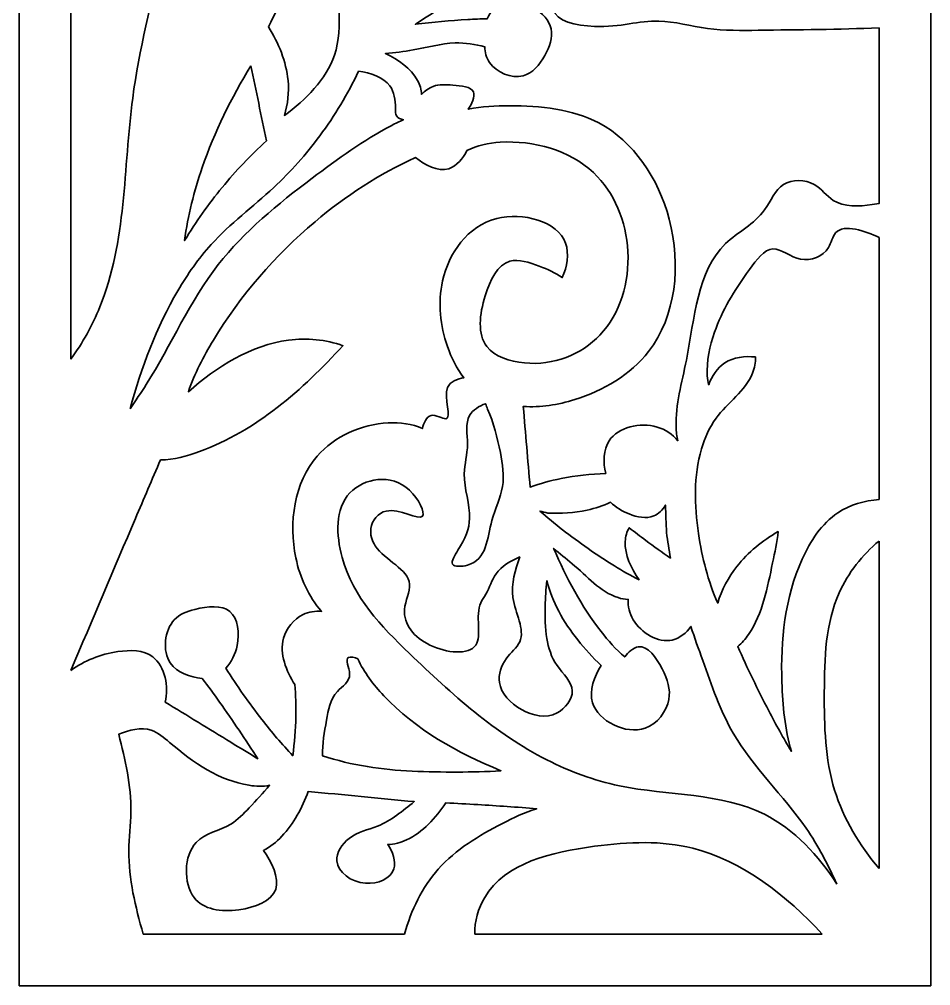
# Model space of a CAD drawing. Header units: centimetres. Extents: x -9.9 to 8.4, y -14.1 to 13.9.
# Drawn here: x -9.86 to -1.24, y -14.11 to -4.97 of the extents above; entities that cross this region are included whole.
import ezdxf

# ---------------------------------------------------------------- set-up
doc = ezdxf.new("R2010")
doc.units = ezdxf.units.CM
doc.header["$MEASUREMENT"] = 0
doc.layers.add('Default', color=7, linetype='Continuous')

msp = doc.modelspace()

# ---------------------------------------------------------------- linework, layer by layer
at = {"layer": 'Default', "color": 114, "lineweight": 35}
for points, knots in [([(-9.8617, 13.89672), (-9.8617, 13.89672), (-1.24018, 13.89671), (-1.24018, 13.89671), (-1.24018, 13.89671), (-1.24018, 13.89671), (-1.24018, -14.1064), (-1.24018, -14.1064), (-1.24018, -14.1064), (-1.24018, -14.1064), (-9.86171, -14.1064), (-9.86171, -14.1064), (-9.86171, -14.1064), (-9.86171, -14.1064), (-9.86171, 13.89671), (-9.86171, 13.89671), (-9.86171, 13.89671), (-9.86171, 13.89671), (-9.8617, 13.89672), (-9.8617, 13.89672)], [0, 0, 0, 0, 0.1666667, 0.1666667, 0.1666667, 0.1666667, 0.3333333, 0.3333333, 0.3333333, 0.3333333, 0.5, 0.5, 0.5, 0.5, 0.6666667, 0.6666667, 0.6666667, 0.6666667, 1, 1, 1, 1]), ([(-9.37342, -8.18228), (-9.37342, -8.18228), (-9.37342, -3.40046), (-9.37342, -3.40046), (-9.37342, -3.40046), (-9.37342, -3.40046), (-9.37342, -3.40046), (-9.37342, -3.40046)], [0, 0, 0, 0, 0.3333333, 0.3333333, 0.3333333, 0.3333333, 1, 1, 1, 1]), ([(-9.37342, -3.40046), (-9.25436, -3.62524), (-9.10799, -3.83813), (-8.93014, -4.02132), (-8.93014, -4.02132), (-8.80381, -4.15164), (-8.66164, -4.26682), (-8.50689, -4.35997), (-8.50689, -4.35997), (-8.61205, -4.80908), (-8.7283, -5.25482), (-8.78902, -5.71467), (-8.78902, -5.71467), (-8.87685, -6.37929), (-8.84858, -7.07344), (-9.09945, -7.69013), (-9.09945, -7.69013), (-9.1699, -7.86317), (-9.26235, -8.03008), (-9.37342, -8.18228)], [0, 0, 0, 0, 0.1666667, 0.1666667, 0.1666667, 0.1666667, 0.3333333, 0.3333333, 0.3333333, 0.3333333, 0.5, 0.5, 0.5, 0.5, 0.6666667, 0.6666667, 0.6666667, 0.6666667, 1, 1, 1, 1]), ([(-7.1414, -4.3057), (-7.1058, -4.39434), (-7.06619, -4.4879), (-6.99402, -4.55143), (-6.99402, -4.55143), (-6.96804, -4.57412), (-6.93791, -4.59304), (-6.91504, -4.61725), (-6.91504, -4.61725), (-6.85617, -4.67964), (-6.84539, -4.77706), (-6.83968, -4.87095), (-6.83968, -4.87095), (-6.83005, -5.02738), (-6.8346, -5.17394), (-6.88081, -5.30975), (-6.88081, -5.30975), (-6.95839, -5.5376), (-7.1535, -5.73476), (-7.35385, -5.87872), (-7.35385, -5.87872), (-7.32022, -5.77366), (-7.30932, -5.6604), (-7.31954, -5.54971), (-7.31954, -5.54971), (-7.33635, -5.36894), (-7.40969, -5.19526), (-7.50462, -5.04239), (-7.50462, -5.04239), (-7.38349, -4.79685), (-7.26251, -4.55124), (-7.1414, -4.3057)], [0, 0, 0, 0, 0.1111111, 0.1111111, 0.1111111, 0.1111111, 0.2222222, 0.2222222, 0.2222222, 0.2222222, 0.3333333, 0.3333333, 0.3333333, 0.3333333, 0.4444444, 0.4444444, 0.4444444, 0.4444444, 0.5555556, 0.5555556, 0.5555556, 0.5555556, 0.6666667, 0.6666667, 0.6666667, 0.6666667, 0.7777778, 0.7777778, 0.7777778, 0.7777778, 1, 1, 1, 1]), ([(-1.79314, -6.72224), (-1.91564, -6.73987), (-2.0612, -6.74734), (-2.16236, -6.68232), (-2.16236, -6.68232), (-2.226, -6.64129), (-2.27217, -6.57165), (-2.342, -6.53258), (-2.342, -6.53258), (-2.42845, -6.48436), (-2.55135, -6.48313), (-2.63136, -6.53258), (-2.63136, -6.53258), (-2.71425, -6.58374), (-2.75128, -6.68922), (-2.81105, -6.77213), (-2.81105, -6.77213), (-2.90848, -6.90731), (-3.0663, -6.98273), (-3.18029, -7.09146), (-3.18029, -7.09146), (-3.45111, -7.35003), (-3.47331, -7.79685), (-3.55138, -8.19161), (-3.55138, -8.19161), (-3.59444, -8.40951), (-3.65459, -8.6115), (-3.64881, -8.82499), (-3.64881, -8.82499), (-3.64765, -8.86866), (-3.64369, -8.91273), (-3.63259, -8.95499), (-3.63259, -8.95499), (-3.68096, -8.89377), (-3.74813, -8.84807), (-3.82749, -8.82499), (-3.82749, -8.82499), (-3.98765, -8.7785), (-4.1979, -8.8243), (-4.28227, -8.95499), (-4.28227, -8.95499), (-4.33757, -9.04069), (-4.33874, -9.16299), (-4.31475, -9.26356), (-4.31475, -9.26356), (-4.45625, -9.26897), (-4.59786, -9.28418), (-4.73701, -9.31231), (-4.73701, -9.31231), (-4.8363, -9.33234), (-4.93432, -9.35902), (-5.0294, -9.39351), (-5.0294, -9.39351), (-5.05098, -9.13905), (-5.07263, -8.88454), (-5.09433, -8.63015), (-5.09433, -8.63015), (-4.93082, -8.64151), (-4.76676, -8.61509), (-4.60709, -8.56515), (-4.60709, -8.56515), (-4.33625, -8.48049), (-4.07811, -8.32853), (-3.90868, -8.1104), (-3.90868, -8.1104), (-3.65133, -7.77907), (-3.59855, -7.29506), (-3.71378, -6.85976), (-3.71378, -6.85976), (-3.81634, -6.47204), (-4.05205, -6.12306), (-4.37972, -5.95022), (-4.37972, -5.95022), (-4.62966, -5.81835), (-4.93304, -5.78898), (-5.22431, -5.78776), (-5.22431, -5.78776), (-5.35677, -5.78722), (-5.48669, -5.7924), (-5.61408, -5.82026), (-5.61408, -5.82026), (-5.58143, -5.7741), (-5.54805, -5.70069), (-5.56536, -5.65783), (-5.56536, -5.65783), (-5.58623, -5.60589), (-5.68143, -5.59868), (-5.76028, -5.59288), (-5.76028, -5.59288), (-5.83201, -5.58752), (-5.89028, -5.58338), (-5.94677, -5.60455), (-5.94677, -5.60455), (-5.98701, -5.61959), (-6.02635, -5.64743), (-6.05561, -5.68065), (-6.05561, -5.68065), (-6.05707, -5.6354), (-6.07197, -5.59048), (-6.09369, -5.55008), (-6.09369, -5.55008), (-6.15705, -5.43194), (-6.27876, -5.35186), (-6.3982, -5.29446), (-6.3982, -5.29446), (-6.31076, -5.28488), (-6.22327, -5.27611), (-6.13644, -5.26072), (-6.13644, -5.26072), (-6.0036, -5.2373), (-5.87234, -5.19832), (-5.73803, -5.19438), (-5.73803, -5.19438), (-5.64408, -5.19153), (-5.54855, -5.20581), (-5.45775, -5.23127), (-5.45775, -5.23127), (-5.45915, -5.28252), (-5.44384, -5.33494), (-5.4135, -5.37876), (-5.4135, -5.37876), (-5.34622, -5.47604), (-5.20476, -5.53178), (-5.09623, -5.50425), (-5.09623, -5.50425), (-5.00651, -5.48137), (-4.93942, -5.40168), (-4.88956, -5.31241), (-4.88956, -5.31241), (-4.84415, -5.23076), (-4.81333, -5.14118), (-4.83065, -5.06152), (-4.83065, -5.06152), (-4.84787, -4.98217), (-4.91316, -4.91269), (-4.9929, -4.8623), (-4.9929, -4.8623), (-5.08822, -4.80218), (-5.20427, -4.76925), (-5.29547, -4.81073), (-5.29547, -4.81073), (-5.35748, -4.83895), (-5.40808, -4.9016), (-5.43559, -4.96566), (-5.43559, -4.96566), (-5.49716, -4.96655), (-5.55859, -4.96941), (-5.62003, -4.97305), (-5.62003, -4.97305), (-5.78527, -4.98275), (-5.95003, -4.99842), (-6.11437, -5.01724), (-6.11437, -5.01724), (-6.02376, -4.9528), (-5.93759, -4.91469), (-5.84142, -4.82544), (-5.84142, -4.82544), (-5.70218, -4.6963), (-5.54198, -4.4598), (-5.443, -4.5524), (-5.443, -4.5524), (-5.42042, -4.57357), (-5.40104, -4.61176), (-5.37231, -4.63681), (-5.37231, -4.63681), (-5.29579, -4.70346), (-5.15332, -4.67678), (-5.08207, -4.59679), (-5.08207, -4.59679), (-5.02602, -4.53395), (-5.01403, -4.43806), (-4.95203, -4.4067), (-4.95203, -4.4067), (-4.92219, -4.39169), (-4.88087, -4.3915), (-4.84197, -4.39669), (-4.84197, -4.39669), (-4.70282, -4.41541), (-4.5941, -4.50312), (-4.50169, -4.59679), (-4.50169, -4.59679), (-4.57468, -4.61234), (-4.64232, -4.64153), (-4.70179, -4.69693), (-4.70179, -4.69693), (-4.75653, -4.74791), (-4.8044, -4.82127), (-4.80193, -4.87706), (-4.80193, -4.87706), (-4.797, -4.98873), (-4.59057, -5.03012), (-4.42168, -5.03711), (-4.42168, -5.03711), (-4.17081, -5.04748), (-4.00245, -4.98194), (-3.81125, -4.98703), (-3.81125, -4.98703), (-3.66584, -4.99095), (-3.50728, -5.03577), (-3.35097, -5.0571), (-3.35097, -5.0571), (-3.18957, -5.07917), (-3.03048, -5.07629), (-2.87081, -5.07408), (-2.87081, -5.07408), (-2.49127, -5.0691), (-2.10889, -5.06867), (-1.72847, -5.04967)], [0, 0, 0, 0, 0.0188679, 0.0188679, 0.0188679, 0.0188679, 0.0377358, 0.0377358, 0.0377358, 0.0377358, 0.0566038, 0.0566038, 0.0566038, 0.0566038, 0.0754717, 0.0754717, 0.0754717, 0.0754717, 0.0943396, 0.0943396, 0.0943396, 0.0943396, 0.1132075, 0.1132075, 0.1132075, 0.1132075, 0.1320755, 0.1320755, 0.1320755, 0.1320755, 0.1509434, 0.1509434, 0.1509434, 0.1509434, 0.1698113, 0.1698113, 0.1698113, 0.1698113, 0.1886792, 0.1886792, 0.1886792, 0.1886792, 0.2075472, 0.2075472, 0.2075472, 0.2075472, 0.2264151, 0.2264151, 0.2264151, 0.2264151, 0.245283, 0.245283, 0.245283, 0.245283, 0.2641509, 0.2641509, 0.2641509, 0.2641509, 0.2830189, 0.2830189, 0.2830189, 0.2830189, 0.3018868, 0.3018868, 0.3018868, 0.3018868, 0.3207547, 0.3207547, 0.3207547, 0.3207547, 0.3396226, 0.3396226, 0.3396226, 0.3396226, 0.3584906, 0.3584906, 0.3584906, 0.3584906, 0.3773585, 0.3773585, 0.3773585, 0.3773585, 0.3962264, 0.3962264, 0.3962264, 0.3962264, 0.4150943, 0.4150943, 0.4150943, 0.4150943, 0.4339623, 0.4339623, 0.4339623, 0.4339623, 0.4528302, 0.4528302, 0.4528302, 0.4528302, 0.4716981, 0.4716981, 0.4716981, 0.4716981, 0.490566, 0.490566, 0.490566, 0.490566, 0.509434, 0.509434, 0.509434, 0.509434, 0.5283019, 0.5283019, 0.5283019, 0.5283019, 0.5471698, 0.5471698, 0.5471698, 0.5471698, 0.5660377, 0.5660377, 0.5660377, 0.5660377, 0.5849057, 0.5849057, 0.5849057, 0.5849057, 0.6037736, 0.6037736, 0.6037736, 0.6037736, 0.6226415, 0.6226415, 0.6226415, 0.6226415, 0.6415094, 0.6415094, 0.6415094, 0.6415094, 0.6603774, 0.6603774, 0.6603774, 0.6603774, 0.6792453, 0.6792453, 0.6792453, 0.6792453, 0.6981132, 0.6981132, 0.6981132, 0.6981132, 0.7169811, 0.7169811, 0.7169811, 0.7169811, 0.7358491, 0.7358491, 0.7358491, 0.7358491, 0.754717, 0.754717, 0.754717, 0.754717, 0.7735849, 0.7735849, 0.7735849, 0.7735849, 0.7924528, 0.7924528, 0.7924528, 0.7924528, 0.8113208, 0.8113208, 0.8113208, 0.8113208, 0.8301887, 0.8301887, 0.8301887, 0.8301887, 0.8490566, 0.8490566, 0.8490566, 0.8490566, 0.8679245, 0.8679245, 0.8679245, 0.8679245, 0.8867925, 0.8867925, 0.8867925, 0.8867925, 0.9056604, 0.9056604, 0.9056604, 0.9056604, 0.9245283, 0.9245283, 0.9245283, 0.9245283, 0.9433962, 0.9433962, 0.9433962, 0.9433962, 0.9622642, 0.9622642, 0.9622642, 0.9622642, 1, 1, 1, 1]), ([(-1.72847, -5.04967), (-1.72847, -5.04967), (-1.72847, -6.71295), (-1.72847, -6.71295), (-1.72847, -6.71295), (-1.72847, -6.71295), (-1.72847, -6.71295), (-1.72847, -6.71295)], [0, 0, 0, 0, 0.3333333, 0.3333333, 0.3333333, 0.3333333, 1, 1, 1, 1]), ([(-8.81436, -8.65207), (-8.70718, -8.26522), (-8.56463, -7.88425), (-8.36102, -7.5363), (-8.36102, -7.5363), (-8.27024, -7.38113), (-8.16725, -7.23254), (-8.04723, -7.10031), (-8.04723, -7.10031), (-7.86794, -6.90305), (-7.65058, -6.74246), (-7.45441, -6.55993), (-7.45441, -6.55993), (-7.29439, -6.41094), (-7.14838, -6.24746), (-7.01849, -6.0717), (-7.01849, -6.0717), (-6.87731, -5.88072), (-6.75508, -5.67535), (-6.65241, -5.46154), (-6.65241, -5.46154), (-6.54398, -5.47492), (-6.41746, -5.51587), (-6.35597, -5.60101), (-6.35597, -5.60101), (-6.31556, -5.65706), (-6.30334, -5.73225), (-6.30371, -5.81021), (-6.30371, -5.81021), (-6.30385, -5.8378), (-6.30548, -5.86571), (-6.29187, -5.88547), (-6.29187, -5.88547), (-6.27883, -5.90455), (-6.25157, -5.91614), (-6.22763, -5.92052), (-6.22763, -5.92052), (-6.26574, -5.9354), (-6.3024, -5.95397), (-6.33861, -5.97316), (-6.33861, -5.97316), (-6.60535, -6.11444), (-6.84981, -6.29023), (-7.0922, -6.4735), (-7.0922, -6.4735), (-7.41518, -6.71751), (-7.7346, -6.97462), (-7.97925, -7.28916), (-7.97925, -7.28916), (-8.24744, -7.63419), (-8.42577, -8.04819), (-8.66026, -8.42163), (-8.66026, -8.42163), (-8.70951, -8.50006), (-8.76121, -8.57655), (-8.81436, -8.65207)], [0, 0, 0, 0, 0.0666667, 0.0666667, 0.0666667, 0.0666667, 0.1333333, 0.1333333, 0.1333333, 0.1333333, 0.2, 0.2, 0.2, 0.2, 0.2666667, 0.2666667, 0.2666667, 0.2666667, 0.3333333, 0.3333333, 0.3333333, 0.3333333, 0.4, 0.4, 0.4, 0.4, 0.4666667, 0.4666667, 0.4666667, 0.4666667, 0.5333333, 0.5333333, 0.5333333, 0.5333333, 0.6, 0.6, 0.6, 0.6, 0.6666667, 0.6666667, 0.6666667, 0.6666667, 0.7333333, 0.7333333, 0.7333333, 0.7333333, 0.8, 0.8, 0.8, 0.8, 0.8666667, 0.8666667, 0.8666667, 0.8666667, 1, 1, 1, 1]), ([(-7.67063, -5.40921), (-7.85589, -5.71276), (-8.01491, -6.0345), (-8.13092, -6.37159), (-8.13092, -6.37159), (-8.20802, -6.59611), (-8.26615, -6.82739), (-8.2983, -7.06207), (-8.2983, -7.06207), (-8.19202, -6.88665), (-8.0731, -6.71849), (-7.94255, -6.55993), (-7.94255, -6.55993), (-7.81383, -6.40364), (-7.67378, -6.25662), (-7.5241, -6.12058), (-7.5241, -6.12058), (-7.573, -5.88342), (-7.62178, -5.64627), (-7.67063, -5.40921)], [0, 0, 0, 0, 0.1666667, 0.1666667, 0.1666667, 0.1666667, 0.3333333, 0.3333333, 0.3333333, 0.3333333, 0.5, 0.5, 0.5, 0.5, 0.6666667, 0.6666667, 0.6666667, 0.6666667, 1, 1, 1, 1]), ([(-9.37342, -11.12576), (-9.17073, -10.64678), (-8.96749, -10.16808), (-8.76322, -9.68978), (-8.76322, -9.68978), (-8.68447, -9.50533), (-8.60539, -9.32087), (-8.52609, -9.13655), (-8.52609, -9.13655), (-8.40036, -9.13441), (-8.27657, -9.10097), (-8.15727, -9.05744), (-8.15727, -9.05744), (-7.62378, -8.86328), (-7.17952, -8.47126), (-6.80034, -8.05622), (-6.80034, -8.05622), (-6.9621, -7.99735), (-7.14164, -7.98152), (-7.31409, -8.00357), (-7.31409, -8.00357), (-7.67015, -8.04909), (-7.99586, -8.25608), (-8.26266, -8.49095), (-8.26266, -8.49095), (-8.2043, -8.31992), (-8.11969, -8.15876), (-8.0255, -8.00357), (-8.0255, -8.00357), (-7.76909, -7.5808), (-7.44222, -7.20206), (-7.06384, -6.88372), (-7.06384, -6.88372), (-6.77526, -6.64111), (-6.45661, -6.43358), (-6.11523, -6.27775), (-6.11523, -6.27775), (-6.02744, -6.34571), (-5.90143, -6.41453), (-5.79913, -6.3832), (-5.79913, -6.3832), (-5.72476, -6.3603), (-5.66287, -6.28462), (-5.62788, -6.21191), (-5.62788, -6.21191), (-5.53181, -6.16104), (-5.42306, -6.13979), (-5.31173, -6.13281), (-5.31173, -6.13281), (-4.99501, -6.11293), (-4.65699, -6.20819), (-4.43081, -6.42003), (-4.43081, -6.42003), (-4.23246, -6.60596), (-4.12011, -6.8816), (-4.10503, -7.16462), (-4.10503, -7.16462), (-4.08956, -7.45499), (-4.17641, -7.75308), (-4.36869, -7.95558), (-4.36869, -7.95558), (-4.54413, -8.14041), (-4.80734, -8.24573), (-5.08221, -8.21926), (-5.08221, -8.21926), (-5.22278, -8.20583), (-5.36643, -8.15788), (-5.439, -8.06418), (-5.439, -8.06418), (-5.52864, -7.94838), (-5.50968, -7.76255), (-5.45447, -7.58333), (-5.45447, -7.58333), (-5.40867, -7.43426), (-5.33769, -7.28962), (-5.22188, -7.25767), (-5.22188, -7.25767), (-5.13994, -7.23501), (-5.03548, -7.26856), (-4.94268, -7.30414), (-4.94268, -7.30414), (-4.86308, -7.33465), (-4.79202, -7.36657), (-4.72547, -7.41271), (-4.72547, -7.41271), (-4.6797, -7.3138), (-4.6587, -7.18638), (-4.69452, -7.08704), (-4.69452, -7.08704), (-4.77009, -6.87696), (-5.09906, -6.79233), (-5.34596, -6.85431), (-5.34596, -6.85431), (-5.62444, -6.92434), (-5.79837, -7.18114), (-5.8578, -7.44377), (-5.8578, -7.44377), (-5.90516, -7.65307), (-5.87984, -7.866), (-5.81122, -8.06418), (-5.81122, -8.06418), (-5.77456, -8.1703), (-5.72538, -8.27215), (-5.65612, -8.35893), (-5.65612, -8.35893), (-5.71505, -8.37164), (-5.78682, -8.39328), (-5.81122, -8.452), (-5.81122, -8.452), (-5.85096, -8.54771), (-5.76455, -8.74241), (-5.82674, -8.74668), (-5.82674, -8.74668), (-5.85696, -8.74874), (-5.92204, -8.70616), (-5.96639, -8.71566), (-5.96639, -8.71566), (-6.01238, -8.72557), (-6.03607, -8.7917), (-6.04797, -8.83972), (-6.04797, -8.83972), (-6.14766, -8.7952), (-6.25927, -8.78067), (-6.3712, -8.78585), (-6.3712, -8.78585), (-6.62491, -8.79771), (-6.88081, -8.91164), (-7.04432, -9.10003), (-7.04432, -9.10003), (-7.26085, -9.34934), (-7.31568, -9.72934), (-7.24589, -10.06234), (-7.24589, -10.06234), (-7.2061, -10.25259), (-7.12553, -10.42759), (-7.00239, -10.56876), (-7.00239, -10.56876), (-7.06124, -10.56171), (-7.12311, -10.57167), (-7.17777, -10.59795), (-7.17777, -10.59795), (-7.2671, -10.64101), (-7.33709, -10.72776), (-7.36279, -10.82201), (-7.36279, -10.82201), (-7.40269, -10.96835), (-7.33584, -11.13305), (-7.25571, -11.26025), (-7.25571, -11.26025), (-7.24691, -11.36064), (-7.24389, -11.46143), (-7.24589, -11.56224), (-7.24589, -11.56224), (-7.24843, -11.68605), (-7.25857, -11.80971), (-7.2752, -11.93233), (-7.2752, -11.93233), (-7.37799, -11.82352), (-7.47515, -11.70941), (-7.56738, -11.5914), (-7.56738, -11.5914), (-7.68938, -11.43515), (-7.80261, -11.27206), (-7.9082, -11.10446), (-7.9082, -11.10446), (-7.85454, -11.04531), (-7.81761, -10.97459), (-7.80112, -10.89021), (-7.80112, -10.89021), (-7.77831, -10.77429), (-7.79377, -10.63244), (-7.86927, -10.56876), (-7.86927, -10.56876), (-7.94549, -10.50439), (-8.08293, -10.51982), (-8.20039, -10.54928), (-8.20039, -10.54928), (-8.27763, -10.56866), (-8.34617, -10.59416), (-8.39526, -10.64664), (-8.39526, -10.64664), (-8.48772, -10.74581), (-8.51061, -10.94098), (-8.43414, -11.05578), (-8.43414, -11.05578), (-8.37176, -11.14945), (-8.24339, -11.18946), (-8.13228, -11.20186), (-8.13228, -11.20186), (-8.07543, -11.27528), (-8.02051, -11.35016), (-7.96672, -11.42582), (-7.96672, -11.42582), (-7.84183, -11.60115), (-7.72248, -11.7804), (-7.60631, -11.96156), (-7.60631, -11.96156), (-7.69061, -11.90946), (-7.77496, -11.85747), (-7.8595, -11.80572), (-7.8595, -11.80572), (-8.06695, -11.67856), (-8.27483, -11.55201), (-8.48288, -11.42582), (-8.48288, -11.42582), (-8.46463, -11.35007), (-8.46318, -11.27019), (-8.48288, -11.1921), (-8.48288, -11.1921), (-8.50209, -11.11619), (-8.54131, -11.04181), (-8.59975, -10.99726), (-8.59975, -10.99726), (-8.6859, -10.93183), (-8.81369, -10.93127), (-8.93086, -10.94859), (-8.93086, -10.94859), (-9.09788, -10.97335), (-9.24339, -11.03455), (-9.37342, -11.12576)], [0, 0, 0, 0, 0.0178571, 0.0178571, 0.0178571, 0.0178571, 0.0357143, 0.0357143, 0.0357143, 0.0357143, 0.0535714, 0.0535714, 0.0535714, 0.0535714, 0.0714286, 0.0714286, 0.0714286, 0.0714286, 0.0892857, 0.0892857, 0.0892857, 0.0892857, 0.1071429, 0.1071429, 0.1071429, 0.1071429, 0.125, 0.125, 0.125, 0.125, 0.1428571, 0.1428571, 0.1428571, 0.1428571, 0.1607143, 0.1607143, 0.1607143, 0.1607143, 0.1785714, 0.1785714, 0.1785714, 0.1785714, 0.1964286, 0.1964286, 0.1964286, 0.1964286, 0.2142857, 0.2142857, 0.2142857, 0.2142857, 0.2321429, 0.2321429, 0.2321429, 0.2321429, 0.25, 0.25, 0.25, 0.25, 0.2678571, 0.2678571, 0.2678571, 0.2678571, 0.2857143, 0.2857143, 0.2857143, 0.2857143, 0.3035714, 0.3035714, 0.3035714, 0.3035714, 0.3214286, 0.3214286, 0.3214286, 0.3214286, 0.3392857, 0.3392857, 0.3392857, 0.3392857, 0.3571429, 0.3571429, 0.3571429, 0.3571429, 0.375, 0.375, 0.375, 0.375, 0.3928571, 0.3928571, 0.3928571, 0.3928571, 0.4107143, 0.4107143, 0.4107143, 0.4107143, 0.4285714, 0.4285714, 0.4285714, 0.4285714, 0.4464286, 0.4464286, 0.4464286, 0.4464286, 0.4642857, 0.4642857, 0.4642857, 0.4642857, 0.4821429, 0.4821429, 0.4821429, 0.4821429, 0.5, 0.5, 0.5, 0.5, 0.5178571, 0.5178571, 0.5178571, 0.5178571, 0.5357143, 0.5357143, 0.5357143, 0.5357143, 0.5535714, 0.5535714, 0.5535714, 0.5535714, 0.5714286, 0.5714286, 0.5714286, 0.5714286, 0.5892857, 0.5892857, 0.5892857, 0.5892857, 0.6071429, 0.6071429, 0.6071429, 0.6071429, 0.625, 0.625, 0.625, 0.625, 0.6428571, 0.6428571, 0.6428571, 0.6428571, 0.6607143, 0.6607143, 0.6607143, 0.6607143, 0.6785714, 0.6785714, 0.6785714, 0.6785714, 0.6964286, 0.6964286, 0.6964286, 0.6964286, 0.7142857, 0.7142857, 0.7142857, 0.7142857, 0.7321429, 0.7321429, 0.7321429, 0.7321429, 0.75, 0.75, 0.75, 0.75, 0.7678571, 0.7678571, 0.7678571, 0.7678571, 0.7857143, 0.7857143, 0.7857143, 0.7857143, 0.8035714, 0.8035714, 0.8035714, 0.8035714, 0.8214286, 0.8214286, 0.8214286, 0.8214286, 0.8392857, 0.8392857, 0.8392857, 0.8392857, 0.8571429, 0.8571429, 0.8571429, 0.8571429, 0.875, 0.875, 0.875, 0.875, 0.8928571, 0.8928571, 0.8928571, 0.8928571, 0.9107143, 0.9107143, 0.9107143, 0.9107143, 0.9285714, 0.9285714, 0.9285714, 0.9285714, 0.9464286, 0.9464286, 0.9464286, 0.9464286, 0.9642857, 0.9642857, 0.9642857, 0.9642857, 1, 1, 1, 1]), ([(-1.72847, -7.03345), (-1.85276, -6.97414), (-2.06066, -6.89813), (-2.13922, -6.98998), (-2.13922, -6.98998), (-2.16852, -7.02427), (-2.17977, -7.08202), (-2.20826, -7.12794), (-2.20826, -7.12794), (-2.26056, -7.21275), (-2.37123, -7.25783), (-2.47034, -7.23837), (-2.47034, -7.23837), (-2.56778, -7.2192), (-2.65427, -7.13785), (-2.73261, -7.14176), (-2.73261, -7.14176), (-2.81486, -7.1459), (-2.88812, -7.24397), (-2.95332, -7.33499), (-2.95332, -7.33499), (-3.10428, -7.54575), (-3.21145, -7.71863), (-3.28457, -7.92825), (-3.28457, -7.92825), (-3.32972, -8.05781), (-3.36182, -8.20139), (-3.35351, -8.34221), (-3.35351, -8.34221), (-3.3518, -8.3704), (-3.34852, -8.39849), (-3.33974, -8.42509), (-3.33974, -8.42509), (-3.31107, -8.34447), (-3.25975, -8.26512), (-3.18795, -8.21804), (-3.18795, -8.21804), (-3.10547, -8.16408), (-2.996, -8.15276), (-2.89812, -8.1629), (-2.89812, -8.1629), (-2.89603, -8.21424), (-2.90684, -8.26682), (-2.92571, -8.31468), (-2.92571, -8.31468), (-2.99296, -8.48493), (-3.16128, -8.59404), (-3.27071, -8.74246), (-3.27071, -8.74246), (-3.33462, -8.82907), (-3.37846, -8.92919), (-3.40869, -9.03224), (-3.40869, -9.03224), (-3.48426, -9.28932), (-3.47578, -9.56517), (-3.43636, -9.83257), (-3.43636, -9.83257), (-3.40271, -10.06007), (-3.34665, -10.28165), (-3.25529, -10.48965), (-3.25529, -10.48965), (-3.21621, -10.36509), (-3.15416, -10.24661), (-3.07338, -10.14307), (-3.07338, -10.14307), (-2.96805, -10.00807), (-2.83087, -9.8985), (-2.68339, -9.81379), (-2.68339, -9.81379), (-2.69337, -9.91303), (-2.71485, -10.00996), (-2.73544, -10.10836), (-2.73544, -10.10836), (-2.7846, -10.34377), (-2.82921, -10.58776), (-2.9639, -10.78634), (-2.9639, -10.78634), (-2.99254, -10.82841), (-3.02516, -10.86849), (-3.0655, -10.89912), (-3.0655, -10.89912), (-2.97386, -11.1051), (-2.87674, -11.30864), (-2.77212, -11.50836), (-2.77212, -11.50836), (-2.70423, -11.6381), (-2.63311, -11.76628), (-2.55775, -11.89199), (-2.55775, -11.89199), (-2.61886, -11.68042), (-2.64135, -11.45967), (-2.64808, -11.2376), (-2.64808, -11.2376), (-2.66003, -10.84165), (-2.62159, -10.44165), (-2.45632, -10.07556), (-2.45632, -10.07556), (-2.37832, -9.90301), (-2.27217, -9.73793), (-2.11782, -9.63549), (-2.11782, -9.63549), (-2.00416, -9.56015), (-1.86441, -9.51857), (-1.72847, -9.51144)], [0, 0, 0, 0, 0.037037, 0.037037, 0.037037, 0.037037, 0.0740741, 0.0740741, 0.0740741, 0.0740741, 0.1111111, 0.1111111, 0.1111111, 0.1111111, 0.1481481, 0.1481481, 0.1481481, 0.1481481, 0.1851852, 0.1851852, 0.1851852, 0.1851852, 0.2222222, 0.2222222, 0.2222222, 0.2222222, 0.2592593, 0.2592593, 0.2592593, 0.2592593, 0.2962963, 0.2962963, 0.2962963, 0.2962963, 0.3333333, 0.3333333, 0.3333333, 0.3333333, 0.3703704, 0.3703704, 0.3703704, 0.3703704, 0.4074074, 0.4074074, 0.4074074, 0.4074074, 0.4444444, 0.4444444, 0.4444444, 0.4444444, 0.4814815, 0.4814815, 0.4814815, 0.4814815, 0.5185185, 0.5185185, 0.5185185, 0.5185185, 0.5555556, 0.5555556, 0.5555556, 0.5555556, 0.5925926, 0.5925926, 0.5925926, 0.5925926, 0.6296296, 0.6296296, 0.6296296, 0.6296296, 0.6666667, 0.6666667, 0.6666667, 0.6666667, 0.7037037, 0.7037037, 0.7037037, 0.7037037, 0.7407407, 0.7407407, 0.7407407, 0.7407407, 0.7777778, 0.7777778, 0.7777778, 0.7777778, 0.8148148, 0.8148148, 0.8148148, 0.8148148, 0.8518519, 0.8518519, 0.8518519, 0.8518519, 0.8888889, 0.8888889, 0.8888889, 0.8888889, 0.9259259, 0.9259259, 0.9259259, 0.9259259, 1, 1, 1, 1]), ([(-1.72847, -9.51144), (-1.72847, -9.51144), (-1.72847, -7.03345), (-1.72847, -7.03345), (-1.72847, -7.03345), (-1.72847, -7.03345), (-1.72847, -7.03345), (-1.72847, -7.03345)], [0, 0, 0, 0, 0.3333333, 0.3333333, 0.3333333, 0.3333333, 1, 1, 1, 1]), ([(-5.43124, -8.6556), (-5.37653, -8.78756), (-5.33876, -8.92389), (-5.31078, -9.06703), (-5.31078, -9.06703), (-5.28985, -9.17447), (-5.27438, -9.28571), (-5.29076, -9.38828), (-5.29076, -9.38828), (-5.30799, -9.49542), (-5.35997, -9.59303), (-5.39116, -9.70945), (-5.39116, -9.70945), (-5.43555, -9.87566), (-5.43724, -10.08003), (-5.62193, -10.13101), (-5.62193, -10.13101), (-5.67609, -10.14585), (-5.74603, -10.14759), (-5.76247, -10.12093), (-5.76247, -10.12093), (-5.77885, -10.09441), (-5.74255, -10.04005), (-5.71232, -9.99049), (-5.71232, -9.99049), (-5.64291, -9.87671), (-5.605, -9.78833), (-5.60186, -9.68939), (-5.60186, -9.68939), (-5.59779, -9.55827), (-5.65441, -9.4085), (-5.65212, -9.26781), (-5.65212, -9.26781), (-5.65048, -9.17422), (-5.62282, -9.08463), (-5.62193, -8.98682), (-5.62193, -8.98682), (-5.62117, -8.89266), (-5.6453, -8.79095), (-5.60186, -8.71577), (-5.60186, -8.71577), (-5.57214, -8.66407), (-5.51046, -8.62496), (-5.45133, -8.60535), (-5.45133, -8.60535), (-5.4447, -8.62209), (-5.43801, -8.63885), (-5.43124, -8.6556)], [0, 0, 0, 0, 0.0769231, 0.0769231, 0.0769231, 0.0769231, 0.1538462, 0.1538462, 0.1538462, 0.1538462, 0.2307692, 0.2307692, 0.2307692, 0.2307692, 0.3076923, 0.3076923, 0.3076923, 0.3076923, 0.3846154, 0.3846154, 0.3846154, 0.3846154, 0.4615385, 0.4615385, 0.4615385, 0.4615385, 0.5384615, 0.5384615, 0.5384615, 0.5384615, 0.6153846, 0.6153846, 0.6153846, 0.6153846, 0.6923077, 0.6923077, 0.6923077, 0.6923077, 0.7692308, 0.7692308, 0.7692308, 0.7692308, 0.8461538, 0.8461538, 0.8461538, 0.8461538, 1, 1, 1, 1]), ([(-2.12697, -13.14758), (-2.29508, -12.87795), (-2.53327, -12.6264), (-2.81307, -12.48591), (-2.81307, -12.48591), (-3.22358, -12.27975), (-3.72379, -12.31262), (-4.18533, -12.2164), (-4.18533, -12.2164), (-4.42571, -12.16631), (-4.65574, -12.08108), (-4.87144, -11.97134), (-4.87144, -11.97134), (-5.35753, -11.7238), (-5.77143, -11.35096), (-6.17015, -10.96664), (-6.17015, -10.96664), (-6.43927, -10.70733), (-6.70156, -10.44284), (-6.80723, -10.06001), (-6.80723, -10.06001), (-6.86606, -9.8469), (-6.87641, -9.59708), (-6.73369, -9.44736), (-6.73369, -9.44736), (-6.60326, -9.31055), (-6.34504, -9.25748), (-6.17015, -9.42288), (-6.17015, -9.42288), (-6.08521, -9.50325), (-6.01996, -9.63512), (-6.04763, -9.66794), (-6.04763, -9.66794), (-6.08261, -9.70958), (-6.26625, -9.59278), (-6.39068, -9.61897), (-6.39068, -9.61897), (-6.46932, -9.63545), (-6.52428, -9.70905), (-6.53561, -9.78308), (-6.53561, -9.78308), (-6.54435, -9.84016), (-6.52707, -9.89758), (-6.49454, -9.94712), (-6.49454, -9.94712), (-6.40088, -10.09002), (-6.18099, -10.16859), (-6.16942, -10.30991), (-6.16942, -10.30991), (-6.16352, -10.3811), (-6.2105, -10.46808), (-6.21751, -10.55037), (-6.21751, -10.55037), (-6.22936, -10.68907), (-6.12757, -10.81402), (-5.9771, -10.88696), (-5.9771, -10.88696), (-5.81961, -10.9632), (-5.60873, -10.98245), (-5.54426, -10.88696), (-5.54426, -10.88696), (-5.48425, -10.79778), (-5.55134, -10.60894), (-5.49617, -10.48621), (-5.49617, -10.48621), (-5.48349, -10.45781), (-5.46413, -10.43296), (-5.44808, -10.40609), (-5.44808, -10.40609), (-5.41136, -10.34425), (-5.39252, -10.27165), (-5.35196, -10.21372), (-5.35196, -10.21372), (-5.29996, -10.13949), (-5.2121, -10.08944), (-5.12756, -10.05338), (-5.12756, -10.05338), (-5.16803, -10.17697), (-5.21132, -10.30312), (-5.19173, -10.43812), (-5.19173, -10.43812), (-5.17045, -10.58411), (-5.07559, -10.74029), (-5.12756, -10.85484), (-5.12756, -10.85484), (-5.15297, -10.91069), (-5.21305, -10.95659), (-5.25578, -11.01518), (-5.25578, -11.01518), (-5.30438, -11.08165), (-5.33048, -11.16447), (-5.31995, -11.23952), (-5.31995, -11.23952), (-5.30498, -11.34582), (-5.21641, -11.43681), (-5.11153, -11.49602), (-5.11153, -11.49602), (-5.00422, -11.55658), (-4.87963, -11.58389), (-4.77498, -11.52804), (-4.77498, -11.52804), (-4.69652, -11.4862), (-4.6291, -11.39751), (-4.63074, -11.31964), (-4.63074, -11.31964), (-4.63242, -11.23355), (-4.71862, -11.1606), (-4.77498, -11.07929), (-4.77498, -11.07929), (-4.82999, -10.99981), (-4.85646, -10.91253), (-4.87107, -10.82278), (-4.87107, -10.82278), (-4.88755, -10.72295), (-4.88938, -10.62027), (-4.88708, -10.51833), (-4.88708, -10.51833), (-4.88539, -10.43773), (-4.88122, -10.3575), (-4.87107, -10.27788), (-4.87107, -10.27788), (-4.84759, -10.37826), (-4.80773, -10.47484), (-4.75898, -10.5664), (-4.75898, -10.5664), (-4.65643, -10.75867), (-4.51433, -10.92859), (-4.35822, -11.07929), (-4.35822, -11.07929), (-4.42232, -11.18132), (-4.47419, -11.31687), (-4.43838, -11.43185), (-4.43838, -11.43185), (-4.38367, -11.60748), (-4.12494, -11.73545), (-3.94147, -11.67232), (-3.94147, -11.67232), (-3.82411, -11.63185), (-3.73766, -11.51322), (-3.71706, -11.39984), (-3.71706, -11.39984), (-3.69989, -11.30486), (-3.72889, -11.21341), (-3.78124, -11.11137), (-3.78124, -11.11137), (-3.83538, -11.00545), (-3.91462, -10.88808), (-4.00564, -10.90292), (-4.00564, -10.90292), (-4.05316, -10.91075), (-4.10397, -10.95474), (-4.13382, -10.99909), (-4.13382, -10.99909), (-4.21721, -10.92788), (-4.29052, -10.84537), (-4.35822, -10.75867), (-4.35822, -10.75867), (-4.5444, -10.5203), (-4.68783, -10.25034), (-4.80701, -9.97329), (-4.80701, -9.97329), (-4.74947, -10.02277), (-4.68886, -10.06765), (-4.63074, -10.11752), (-4.63074, -10.11752), (-4.49329, -10.23558), (-4.36959, -10.38157), (-4.19795, -10.43812), (-4.19795, -10.43812), (-4.16684, -10.44841), (-4.13424, -10.45568), (-4.10183, -10.45421), (-4.10183, -10.45421), (-4.10609, -10.52008), (-4.08938, -10.58652), (-4.05373, -10.6465), (-4.05373, -10.6465), (-3.9788, -10.77231), (-3.82003, -10.87021), (-3.68509, -10.83886), (-3.68509, -10.83886), (-3.6142, -10.82231), (-3.55009, -10.77032), (-3.50873, -10.7106), (-3.50873, -10.7106), (-3.47455, -10.81853), (-3.43507, -10.92432), (-3.39655, -11.03122), (-3.39655, -11.03122), (-3.31178, -11.26628), (-3.2317, -11.50665), (-3.10801, -11.72043), (-3.10801, -11.72043), (-2.9206, -12.04409), (-2.63311, -12.30687), (-2.41884, -12.61798), (-2.41884, -12.61798), (-2.30434, -12.78423), (-2.21083, -12.96419), (-2.12697, -13.14758)], [0, 0, 0, 0, 0.0196078, 0.0196078, 0.0196078, 0.0196078, 0.0392157, 0.0392157, 0.0392157, 0.0392157, 0.0588235, 0.0588235, 0.0588235, 0.0588235, 0.0784314, 0.0784314, 0.0784314, 0.0784314, 0.0980392, 0.0980392, 0.0980392, 0.0980392, 0.1176471, 0.1176471, 0.1176471, 0.1176471, 0.1372549, 0.1372549, 0.1372549, 0.1372549, 0.1568627, 0.1568627, 0.1568627, 0.1568627, 0.1764706, 0.1764706, 0.1764706, 0.1764706, 0.1960784, 0.1960784, 0.1960784, 0.1960784, 0.2156863, 0.2156863, 0.2156863, 0.2156863, 0.2352941, 0.2352941, 0.2352941, 0.2352941, 0.254902, 0.254902, 0.254902, 0.254902, 0.2745098, 0.2745098, 0.2745098, 0.2745098, 0.2941176, 0.2941176, 0.2941176, 0.2941176, 0.3137255, 0.3137255, 0.3137255, 0.3137255, 0.3333333, 0.3333333, 0.3333333, 0.3333333, 0.3529412, 0.3529412, 0.3529412, 0.3529412, 0.372549, 0.372549, 0.372549, 0.372549, 0.3921569, 0.3921569, 0.3921569, 0.3921569, 0.4117647, 0.4117647, 0.4117647, 0.4117647, 0.4313725, 0.4313725, 0.4313725, 0.4313725, 0.4509804, 0.4509804, 0.4509804, 0.4509804, 0.4705882, 0.4705882, 0.4705882, 0.4705882, 0.4901961, 0.4901961, 0.4901961, 0.4901961, 0.5098039, 0.5098039, 0.5098039, 0.5098039, 0.5294118, 0.5294118, 0.5294118, 0.5294118, 0.5490196, 0.5490196, 0.5490196, 0.5490196, 0.5686275, 0.5686275, 0.5686275, 0.5686275, 0.5882353, 0.5882353, 0.5882353, 0.5882353, 0.6078431, 0.6078431, 0.6078431, 0.6078431, 0.627451, 0.627451, 0.627451, 0.627451, 0.6470588, 0.6470588, 0.6470588, 0.6470588, 0.6666667, 0.6666667, 0.6666667, 0.6666667, 0.6862745, 0.6862745, 0.6862745, 0.6862745, 0.7058824, 0.7058824, 0.7058824, 0.7058824, 0.7254902, 0.7254902, 0.7254902, 0.7254902, 0.745098, 0.745098, 0.745098, 0.745098, 0.7647059, 0.7647059, 0.7647059, 0.7647059, 0.7843137, 0.7843137, 0.7843137, 0.7843137, 0.8039216, 0.8039216, 0.8039216, 0.8039216, 0.8235294, 0.8235294, 0.8235294, 0.8235294, 0.8431373, 0.8431373, 0.8431373, 0.8431373, 0.8627451, 0.8627451, 0.8627451, 0.8627451, 0.8823529, 0.8823529, 0.8823529, 0.8823529, 0.9019608, 0.9019608, 0.9019608, 0.9019608, 0.9215686, 0.9215686, 0.9215686, 0.9215686, 0.9411765, 0.9411765, 0.9411765, 0.9411765, 0.9607843, 0.9607843, 0.9607843, 0.9607843, 1, 1, 1, 1]), ([(-4.86209, -9.63787), (-4.73827, -9.64346), (-4.6128, -9.63639), (-4.49106, -9.61011), (-4.49106, -9.61011), (-4.41435, -9.59347), (-4.33924, -9.56928), (-4.26853, -9.53591), (-4.26853, -9.53591), (-4.21914, -9.5847), (-4.1598, -9.6205), (-4.0923, -9.64713), (-4.0923, -9.64713), (-4.01693, -9.67697), (-3.93143, -9.69522), (-3.86036, -9.66575), (-3.86036, -9.66575), (-3.81428, -9.64654), (-3.77424, -9.60729), (-3.74904, -9.56368), (-3.74904, -9.56368), (-3.74594, -9.65026), (-3.74288, -9.73689), (-3.73973, -9.8234), (-3.73973, -9.8234), (-3.72748, -9.90384), (-3.71507, -9.98423), (-3.70269, -10.06455), (-3.70269, -10.06455), (-3.78076, -10.01005), (-3.85821, -9.95449), (-3.9346, -9.89764), (-3.9346, -9.89764), (-3.98765, -9.85815), (-4.04028, -9.81802), (-4.0923, -9.77707), (-4.0923, -9.77707), (-4.11538, -9.81569), (-4.12682, -9.86141), (-4.12934, -9.90694), (-4.12934, -9.90694), (-4.13673, -10.0363), (-4.07244, -10.16328), (-3.99948, -10.26866), (-3.99948, -10.26866), (-4.07881, -10.22924), (-4.1558, -10.18509), (-4.23138, -10.13876), (-4.23138, -10.13876), (-4.40183, -10.03429), (-4.56509, -9.91825), (-4.72297, -9.79564), (-4.72297, -9.79564), (-4.79588, -9.73898), (-4.86768, -9.68089), (-4.93638, -9.6194), (-4.93638, -9.6194), (-4.91155, -9.62551), (-4.88692, -9.63169), (-4.86209, -9.63787)], [0, 0, 0, 0, 0.0625, 0.0625, 0.0625, 0.0625, 0.125, 0.125, 0.125, 0.125, 0.1875, 0.1875, 0.1875, 0.1875, 0.25, 0.25, 0.25, 0.25, 0.3125, 0.3125, 0.3125, 0.3125, 0.375, 0.375, 0.375, 0.375, 0.4375, 0.4375, 0.4375, 0.4375, 0.5, 0.5, 0.5, 0.5, 0.5625, 0.5625, 0.5625, 0.5625, 0.625, 0.625, 0.625, 0.625, 0.6875, 0.6875, 0.6875, 0.6875, 0.75, 0.75, 0.75, 0.75, 0.8125, 0.8125, 0.8125, 0.8125, 0.875, 0.875, 0.875, 0.875, 1, 1, 1, 1]), ([(-1.72847, -9.90258), (-1.88732, -10.03329), (-2.02132, -10.20399), (-2.1054, -10.39129), (-2.1054, -10.39129), (-2.23543, -10.68112), (-2.24552, -11.01067), (-2.24656, -11.33619), (-2.24656, -11.33619), (-2.24754, -11.65249), (-2.23974, -11.96516), (-2.14885, -12.25938), (-2.14885, -12.25938), (-2.06554, -12.52868), (-1.91247, -12.78254), (-1.72847, -12.99789)], [0, 0, 0, 0, 0.2, 0.2, 0.2, 0.2, 0.4, 0.4, 0.4, 0.4, 0.6, 0.6, 0.6, 0.6, 1, 1, 1, 1]), ([(-1.72847, -12.99789), (-1.72847, -12.99789), (-1.72847, -9.90258), (-1.72847, -9.90258), (-1.72847, -9.90258), (-1.72847, -9.90258), (-1.72847, -9.90258), (-1.72847, -9.90258)], [0, 0, 0, 0, 0.3333333, 0.3333333, 0.3333333, 0.3333333, 1, 1, 1, 1]), ([(-6.65946, -11.01682), (-6.59998, -11.14564), (-6.5124, -11.26064), (-6.41452, -11.36496), (-6.41452, -11.36496), (-6.112, -11.68743), (-5.71173, -11.90788), (-5.30565, -12.07401), (-5.30565, -12.07401), (-5.44291, -12.08463), (-5.5805, -12.08664), (-5.71832, -12.087), (-5.71832, -12.087), (-6.00288, -12.08756), (-6.28838, -12.0806), (-6.56928, -12.03534), (-6.56928, -12.03534), (-6.71353, -12.01216), (-6.85648, -11.97887), (-6.99473, -11.93224), (-6.99473, -11.93224), (-6.99538, -11.81977), (-6.9766, -11.71002), (-6.95601, -11.59697), (-6.95601, -11.59697), (-6.93852, -11.49991), (-6.91965, -11.40038), (-6.85292, -11.32622), (-6.85292, -11.32622), (-6.80596, -11.27407), (-6.73531, -11.23456), (-6.73683, -11.15864), (-6.73683, -11.15864), (-6.73803, -11.10076), (-6.78121, -11.02182), (-6.74974, -11.00393), (-6.74974, -11.00393), (-6.73125, -10.99336), (-6.68701, -11.00393), (-6.65946, -11.01682)], [0, 0, 0, 0, 0.0909091, 0.0909091, 0.0909091, 0.0909091, 0.1818182, 0.1818182, 0.1818182, 0.1818182, 0.2727273, 0.2727273, 0.2727273, 0.2727273, 0.3636364, 0.3636364, 0.3636364, 0.3636364, 0.4545455, 0.4545455, 0.4545455, 0.4545455, 0.5454545, 0.5454545, 0.5454545, 0.5454545, 0.6363636, 0.6363636, 0.6363636, 0.6363636, 0.7272727, 0.7272727, 0.7272727, 0.7272727, 0.8181818, 0.8181818, 0.8181818, 0.8181818, 1, 1, 1, 1]), ([(-8.69026, -13.61811), (-8.76345, -13.3616), (-8.82879, -13.09578), (-8.8253, -12.82948), (-8.8253, -12.82948), (-8.82375, -12.70741), (-8.80766, -12.58521), (-8.80608, -12.46311), (-8.80608, -12.46311), (-8.8027, -12.21606), (-8.85837, -11.96921), (-8.92178, -11.73022), (-8.92178, -11.73022), (-8.82656, -11.68909), (-8.70885, -11.66032), (-8.61317, -11.69166), (-8.61317, -11.69166), (-8.54898, -11.71257), (-8.49475, -11.76061), (-8.43964, -11.80729), (-8.43964, -11.80729), (-8.21353, -11.99854), (-7.97099, -12.1673), (-7.68742, -12.21231), (-7.68742, -12.21231), (-7.62333, -12.22255), (-7.55726, -12.22641), (-7.49452, -12.21231), (-7.49452, -12.21231), (-7.55503, -12.2864), (-7.62126, -12.35468), (-7.68742, -12.42448), (-7.68742, -12.42448), (-7.74103, -12.48108), (-7.79456, -12.53858), (-7.86105, -12.57877), (-7.86105, -12.57877), (-7.96707, -12.6431), (-8.10586, -12.66342), (-8.18889, -12.7524), (-8.18889, -12.7524), (-8.30545, -12.87736), (-8.31216, -13.13788), (-8.2081, -13.27316), (-8.2081, -13.27316), (-8.1204, -13.38723), (-7.95377, -13.41211), (-7.78382, -13.38888), (-7.78382, -13.38888), (-7.63033, -13.36782), (-7.47402, -13.30758), (-7.43661, -13.19595), (-7.43661, -13.19595), (-7.40056, -13.08802), (-7.47569, -12.93212), (-7.55244, -12.82948), (-7.55244, -12.82948), (-7.4876, -12.79537), (-7.42968, -12.74804), (-7.37884, -12.69449), (-7.37884, -12.69449), (-7.26478, -12.57472), (-7.1857, -12.42403), (-7.12802, -12.27019), (-7.12802, -12.27019), (-6.79373, -12.3024), (-6.45942, -12.33451), (-6.12519, -12.36661), (-6.12519, -12.36661), (-6.23346, -12.45382), (-6.34422, -12.54642), (-6.47237, -12.5981), (-6.47237, -12.5981), (-6.5625, -12.63446), (-6.66138, -12.6506), (-6.74236, -12.71379), (-6.74236, -12.71379), (-6.80896, -12.76578), (-6.86336, -12.84973), (-6.85806, -12.92601), (-6.85806, -12.92601), (-6.85055, -13.03431), (-6.72252, -13.12737), (-6.58807, -13.13809), (-6.58807, -13.13809), (-6.46984, -13.14757), (-6.3465, -13.09334), (-6.31806, -13.00308), (-6.31806, -13.00308), (-6.29555, -12.93181), (-6.33213, -12.83806), (-6.37587, -12.7717), (-6.37587, -12.7717), (-6.31518, -12.77063), (-6.25493, -12.75346), (-6.19905, -12.72794), (-6.19905, -12.72794), (-6.04285, -12.65646), (-5.92195, -12.52018), (-5.82709, -12.37909), (-5.82709, -12.37909), (-5.72622, -12.38334), (-5.62545, -12.38872), (-5.5248, -12.3946), (-5.5248, -12.3946), (-5.33866, -12.40565), (-5.15259, -12.41883), (-4.96668, -12.43335), (-4.96668, -12.43335), (-5.07946, -12.4683), (-5.1863, -12.51862), (-5.29225, -12.57294), (-5.29225, -12.57294), (-5.51472, -12.68695), (-5.73353, -12.81884), (-5.89782, -13.00422), (-5.89782, -13.00422), (-6.05077, -13.17676), (-6.15634, -13.39566), (-6.21723, -13.61811)], [0, 0, 0, 0, 0.0322581, 0.0322581, 0.0322581, 0.0322581, 0.0645161, 0.0645161, 0.0645161, 0.0645161, 0.0967742, 0.0967742, 0.0967742, 0.0967742, 0.1290323, 0.1290323, 0.1290323, 0.1290323, 0.1612903, 0.1612903, 0.1612903, 0.1612903, 0.1935484, 0.1935484, 0.1935484, 0.1935484, 0.2258065, 0.2258065, 0.2258065, 0.2258065, 0.2580645, 0.2580645, 0.2580645, 0.2580645, 0.2903226, 0.2903226, 0.2903226, 0.2903226, 0.3225806, 0.3225806, 0.3225806, 0.3225806, 0.3548387, 0.3548387, 0.3548387, 0.3548387, 0.3870968, 0.3870968, 0.3870968, 0.3870968, 0.4193548, 0.4193548, 0.4193548, 0.4193548, 0.4516129, 0.4516129, 0.4516129, 0.4516129, 0.483871, 0.483871, 0.483871, 0.483871, 0.516129, 0.516129, 0.516129, 0.516129, 0.5483871, 0.5483871, 0.5483871, 0.5483871, 0.5806452, 0.5806452, 0.5806452, 0.5806452, 0.6129032, 0.6129032, 0.6129032, 0.6129032, 0.6451613, 0.6451613, 0.6451613, 0.6451613, 0.6774194, 0.6774194, 0.6774194, 0.6774194, 0.7096774, 0.7096774, 0.7096774, 0.7096774, 0.7419355, 0.7419355, 0.7419355, 0.7419355, 0.7741935, 0.7741935, 0.7741935, 0.7741935, 0.8064516, 0.8064516, 0.8064516, 0.8064516, 0.8387097, 0.8387097, 0.8387097, 0.8387097, 0.8709677, 0.8709677, 0.8709677, 0.8709677, 0.9032258, 0.9032258, 0.9032258, 0.9032258, 0.9354839, 0.9354839, 0.9354839, 0.9354839, 1, 1, 1, 1]), ([(-5.55098, -13.61811), (-5.55776, -13.49884), (-5.52048, -13.3741), (-5.45936, -13.27154), (-5.45936, -13.27154), (-5.26412, -12.94359), (-4.82522, -12.84237), (-4.41968, -12.78887), (-4.41968, -12.78887), (-4.09121, -12.74552), (-3.78452, -12.73342), (-3.49139, -12.80739), (-3.49139, -12.80739), (-3.02741, -12.92462), (-2.59726, -13.2574), (-2.26593, -13.61811)], [0, 0, 0, 0, 0.2, 0.2, 0.2, 0.2, 0.4, 0.4, 0.4, 0.4, 0.6, 0.6, 0.6, 0.6, 1, 1, 1, 1]), ([(-2.26593, -13.61811), (-2.26593, -13.61811), (-5.55098, -13.61811), (-5.55098, -13.61811), (-5.55098, -13.61811), (-5.55098, -13.61811), (-5.55098, -13.61811), (-5.55098, -13.61811)], [0, 0, 0, 0, 0.3333333, 0.3333333, 0.3333333, 0.3333333, 1, 1, 1, 1])]:
    msp.add_open_spline(points, degree=3, knots=knots, dxfattribs=at)
for points in [[(-7.67063, -5.40921), (-7.67063, -5.40921), (-7.67063, -5.40921), (-7.67063, -5.40921)], [(-1.72847, -6.71295), (-1.72847, -6.71295), (-1.79314, -6.72224), (-1.79314, -6.72224)], [(-5.43124, -8.6556), (-5.43124, -8.6556), (-5.43124, -8.6556), (-5.43124, -8.6556)], [(-9.37342, -11.12576), (-9.37342, -11.12576), (-9.37342, -11.12576), (-9.37342, -11.12576)], [(-6.21723, -13.61811), (-6.21723, -13.61811), (-8.69026, -13.61811), (-8.69026, -13.61811)]]:
    msp.add_open_spline(points, degree=3, dxfattribs=at)

doc.saveas('drawing.dxf')
